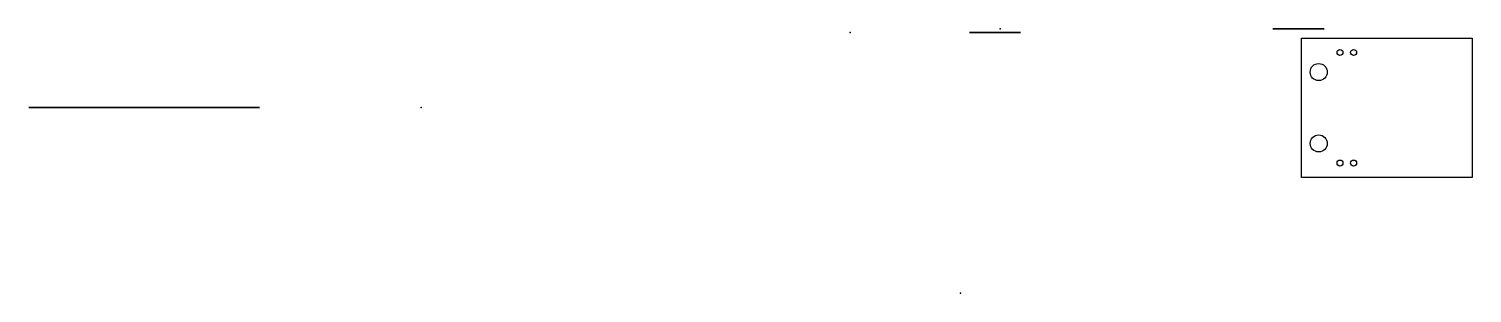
# Model space of a CAD drawing. Header units: centimetres. Extents: x -23 to 61.7, y -10.9 to 4.6.
import ezdxf

# ---------------------------------------------------------------- set-up
doc = ezdxf.new("R2010")
doc.units = ezdxf.units.CM
doc.header["$MEASUREMENT"] = 0
for name, color, linetype in [('holder2_Sketch1', 7, 'Continuous'), ('laserCut v11_Sketch19', 7, 'Continuous'), ('laserCut v11_Sketch20', 7, 'Continuous'), ('MD_Sketch1', 7, 'Continuous'), ('MDholder_Sketch1', 7, 'Continuous')]:
    doc.layers.add(name, color=color, linetype=linetype)

# ---------------------------------------------------------------- blocks, each defined once
blk = doc.blocks.new('MDholder')
at = {"layer": 'MDholder_Sketch1'}
for p, q in [((10, 0, -18), (7, 0, -18)), ((7, 0, -3), (10, 0, -3)), ((7, 0, -18), (7, 0, -3)), ((10, 0, -3), (10, 0, -18))]:
    blk.add_line(p, q, dxfattribs=at)
at = {"layer": 'MDholder_Sketch1', "extrusion": (0, 1, 0)}
for centre, radius in [((-8.5, -16.5), 0.5), ((-8.5, -4), 0.3)]:
    blk.add_circle(centre, radius, dxfattribs=at)
at = {"layer": 'MDholder_Sketch1'}
blk.add_point((0, 0), dxfattribs=at)
blk = doc.blocks.new('holder2')
at = {"layer": 'holder2_Sketch1'}
for p, q in [((16, 0, -3), (19, 0, -3)), ((19, 0, -18), (16, 0, -18)), ((16, 0, -18), (16, 0, -3)), ((19, 0, -3), (19, 0, -18))]:
    blk.add_line(p, q, dxfattribs=at)
at = {"layer": 'holder2_Sketch1', "extrusion": (0, 1, 0)}
for centre, radius in [((-17.5, -16.5), 0.5), ((-17.5, -4), 0.3)]:
    blk.add_circle(centre, radius, dxfattribs=at)
at = {"layer": 'holder2_Sketch1'}
blk.add_point((0, 0), dxfattribs=at)
blk = doc.blocks.new('MD')
at = {"layer": 'MD_Sketch1'}
for p, q in [((20, 15), (30, 15)), ((20, 6.8), (20, 15)), ((30, 15), (30, 6.8)), ((30, 6.8), (20, 6.8))]:
    blk.add_line(p, q, dxfattribs=at)
for centre, radius in [((22.25, 14.15), 0.175), ((23.05, 14.15), 0.175), ((21, 13), 0.5), ((21, 8.8), 0.5), ((22.25, 7.65), 0.175), ((23.05, 7.65), 0.175)]:
    blk.add_circle(centre, radius, dxfattribs=at)
blk.add_point((0, 0), dxfattribs=at)

msp = doc.modelspace()

# ---------------------------------------------------------------- linework, layer by layer
at = {"layer": 'laserCut v11_Sketch19'}
for p, q in [((-20.444, 0, -8.843), (-12.554, 0, -2.699)), ((-17.372, 0, -12.788), (-20.444, 0, -8.843)), ((-9.482, 0, -6.644), (-17.372, 0, -12.788)), ((-12.554, 0, -2.699), (-9.482, 0, -6.644))]:
    msp.add_line(p, q, dxfattribs=at)
at = {"layer": 'laserCut v11_Sketch19', "extrusion": (0, 1, 0)}
for centre, radius in [((18.513, -10.508), 0.3), ((18.243, -7.763), 0.3), ((17.06, -9.313), 0.55), ((15.845, -10.838), 0.3), ((15.358, -8.051), 0.3), ((12.194, -5.602), 0.3)]:
    msp.add_circle(centre, radius, dxfattribs=at)
at = {"layer": 'laserCut v11_Sketch19'}
msp.add_point((0, 0), dxfattribs=at)
at = {"layer": 'laserCut v11_Sketch20'}
for p, q in [((-11, 0, 8), (-23, 0, 8)), ((-23, 0, 8), (-23, 0, 11)), ((-23, 0, 11), (-11, 0, 11)), ((-11, 0, 11), (-11, 0, 8))]:
    msp.add_line(p, q, dxfattribs=at)
at = {"layer": 'laserCut v11_Sketch20', "extrusion": (0, 1, 0)}
for centre, radius in [((22, 9.5), 0.3), ((12.5, 9.5), 0.55)]:
    msp.add_circle(centre, radius, dxfattribs=at)
at = {"layer": 'laserCut v11_Sketch20'}
msp.add_point((0, 0), dxfattribs=at)

# ---------------------------------------------------------------- block references
for name, p in [('MDholder', (25.165, 4.424, 10.302)), ('holder2', (33.968, 4.633, 11.064)), ('MD', (31.652, -10.908, -11.979))]:
    msp.add_blockref(name, p)

doc.saveas('drawing.dxf')
